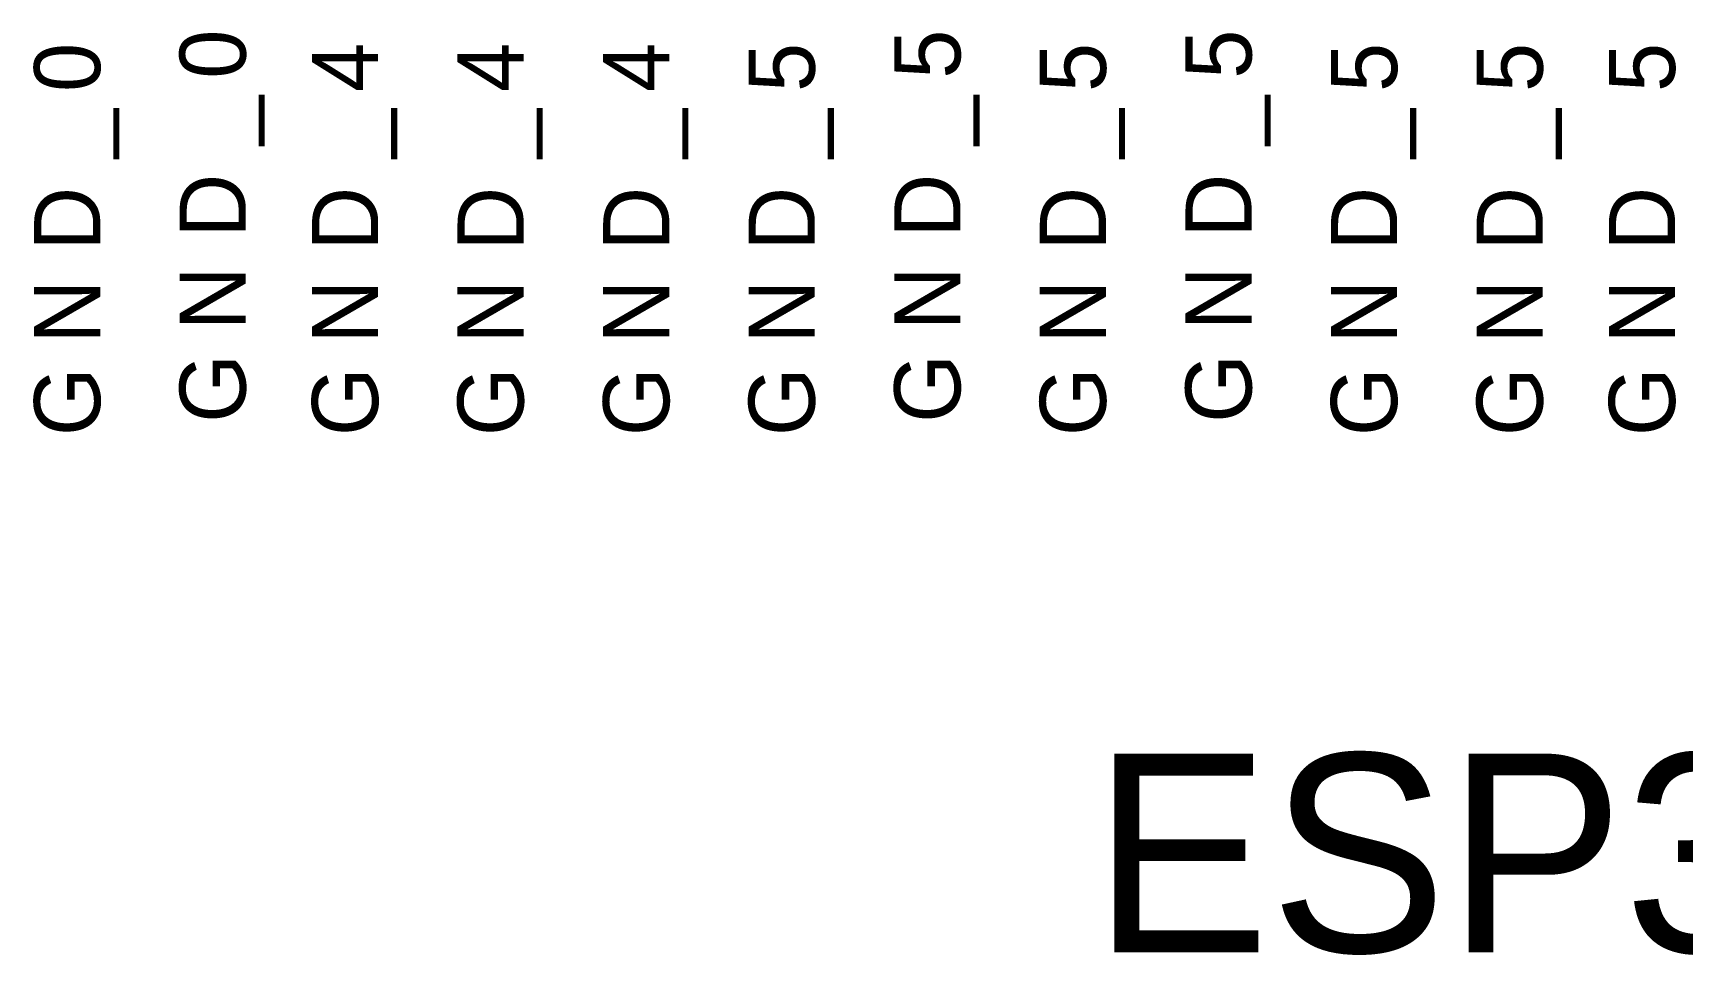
# Model space of a CAD drawing. Header units: inches. Extents: x 0 to 31.5, y 0 to 22.3.
# Drawn here: x 21.385 to 22.53, y 13.441 to 14.081 of the extents above; entities that cross this region are included whole.
import ezdxf

# ---------------------------------------------------------------- set-up
doc = ezdxf.new("R2010")
doc.units = ezdxf.units.IN
doc.header["$MEASUREMENT"] = 0
doc.layers.add('Sheet', color=255, linetype='Continuous')

msp = doc.modelspace()

# ---------------------------------------------------------------- texts
at = {"layer": 'Sheet'}
for s, p in [('0', (21.5328, 14.0489)), ('5', (22.0289, 14.0489)), ('5', (22.231, 14.0489)), ('0', (21.4318, 14.0397)), ('4', (21.6247, 14.0397)), ('4', (21.7257, 14.0397)), ('4', (21.8268, 14.0397)), ('5', (21.9278, 14.0397)), ('5', (22.1299, 14.0397)), ('5', (22.332, 14.0397)), ('5', (22.4331, 14.0397)), ('5', (22.5249, 14.0397)), ('_', (21.5328, 14.003)), ('_', (22.0289, 14.003)), ('_', (22.231, 14.003)), ('_', (21.4318, 13.9938)), ('_', (21.6247, 13.9938)), ('_', (21.7257, 13.9938)), ('_', (21.8268, 13.9938)), ('_', (21.9278, 13.9938)), ('_', (22.1299, 13.9938)), ('_', (22.332, 13.9938)), ('_', (22.4331, 13.9938)), ('D', (21.5328, 13.9386)), ('D', (22.0289, 13.9386)), ('D', (22.231, 13.9386)), ('D', (21.4318, 13.9295)), ('D', (21.6247, 13.9295)), ('D', (21.7257, 13.9295)), ('D', (21.8268, 13.9295)), ('D', (21.9278, 13.9295)), ('D', (22.1299, 13.9295)), ('D', (22.332, 13.9295)), ('D', (22.4331, 13.9295)), ('D', (22.5249, 13.9295)), ('N', (21.5328, 13.8743)), ('N', (22.0289, 13.8743)), ('N', (22.231, 13.8743)), ('N', (21.4318, 13.8651)), ('N', (21.6247, 13.8651)), ('N', (21.7257, 13.8651)), ('N', (21.8268, 13.8651)), ('N', (21.9278, 13.8651)), ('N', (22.1299, 13.8651)), ('N', (22.332, 13.8651)), ('N', (22.4331, 13.8651)), ('N', (22.5249, 13.8651)), ('G', (21.5328, 13.81)), ('G', (22.0289, 13.81)), ('G', (22.231, 13.81)), ('G', (21.4318, 13.8008)), ('G', (21.6247, 13.8008)), ('G', (21.7257, 13.8008)), ('G', (21.8268, 13.8008)), ('G', (21.9278, 13.8008)), ('G', (22.1299, 13.8008)), ('G', (22.332, 13.8008)), ('G', (22.4331, 13.8008)), ('G', (22.5249, 13.8008))]:
    msp.add_text(s, height=0.0459, rotation=90, dxfattribs=at).set_placement(p)
msp.add_text('ESP32-S3-MINI', height=0.137824, dxfattribs=at).set_placement((22.1207, 13.4425))

doc.saveas('drawing.dxf')
